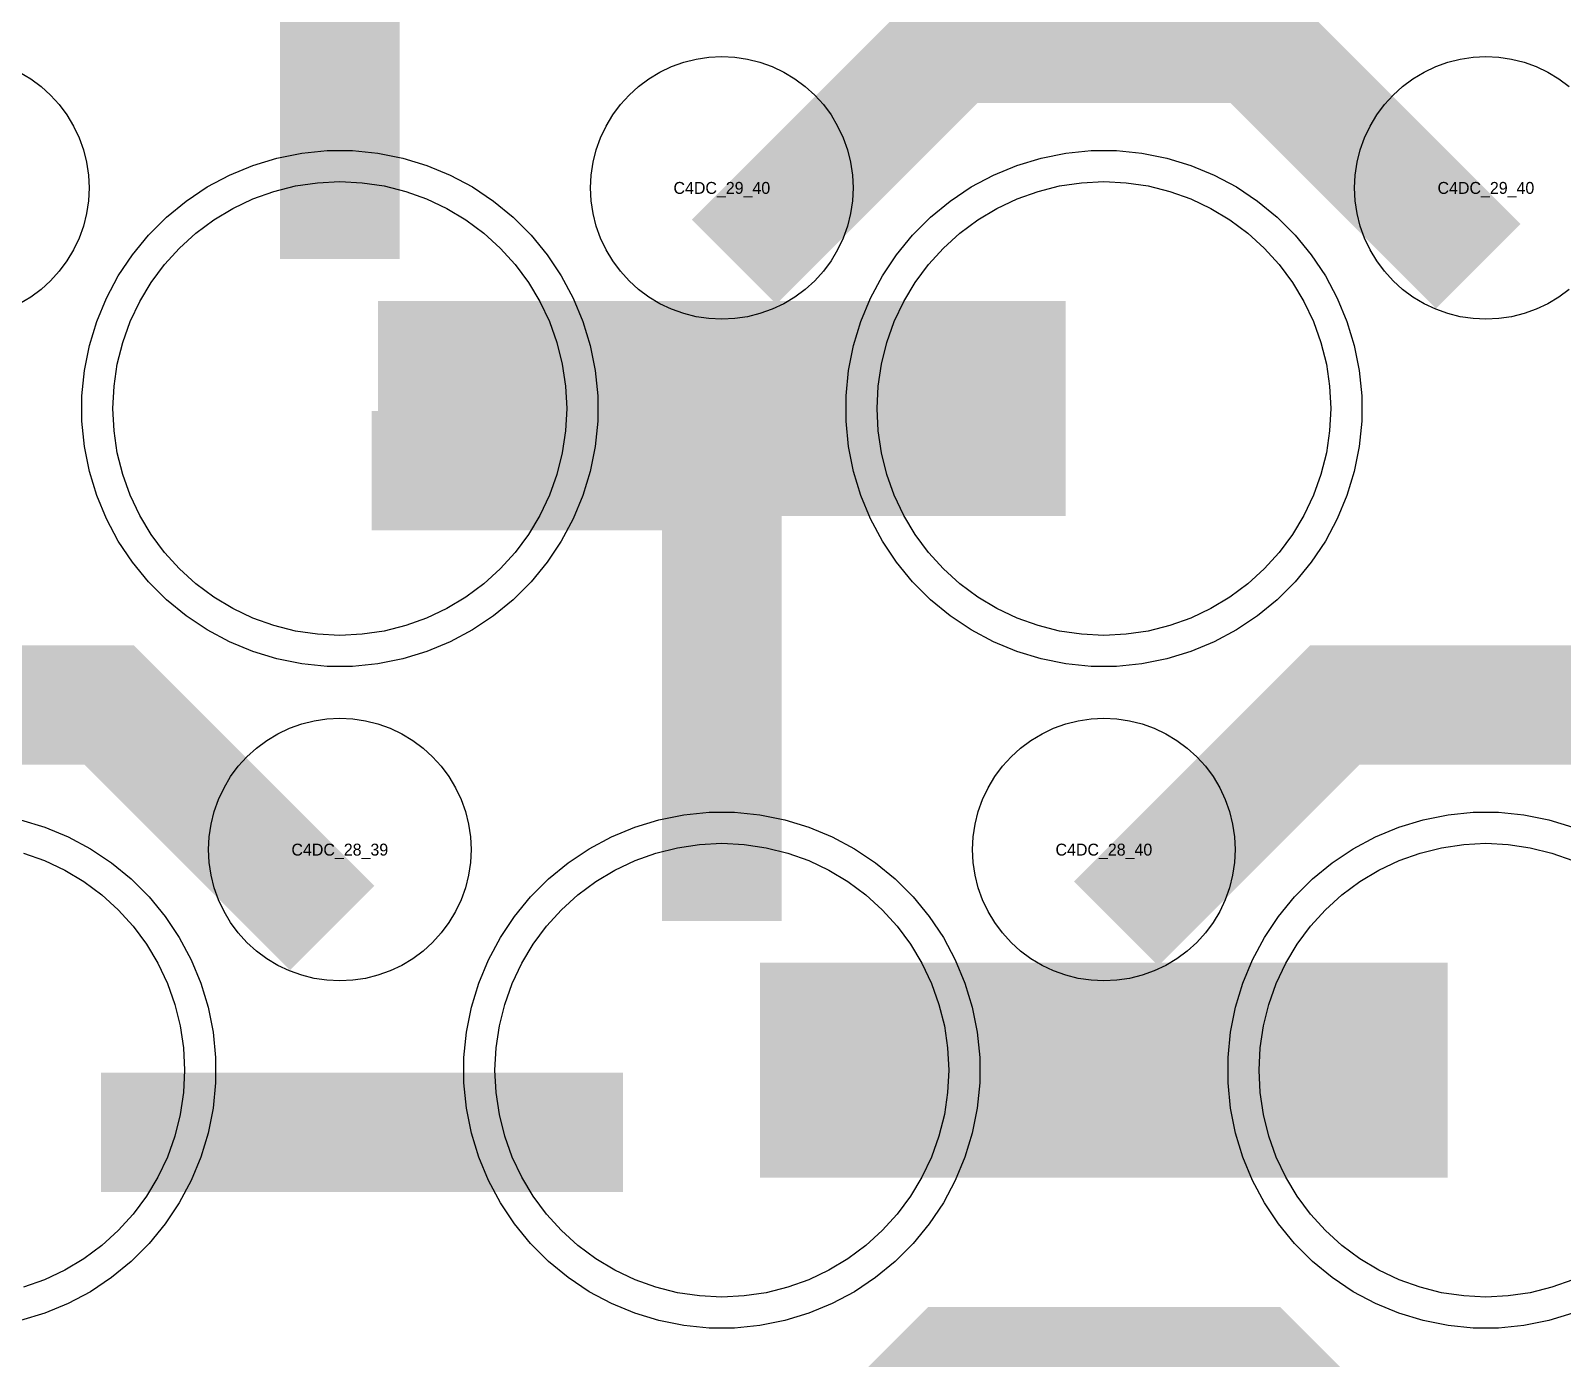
# Model space of a CAD drawing. Extents: x -11880 to 11880, y -14992 to 14992.
# Drawn here: x 655.3 to 976, y -11020.1 to -10742.1 of the extents above; entities that cross this region are included whole.
import ezdxf
from ezdxf.enums import TextEntityAlignment as Align

# ---------------------------------------------------------------- set-up
doc = ezdxf.new("R2010")
doc.units = 0
doc.header["$MEASUREMENT"] = 0
for name, color, linetype in [('GDS_775_DT_237', 138, 'CONTINUOUS'), ('RDL1_FS', 34, 'CONTINUOUS'), ('RDL_BS', 160, 'CONTINUOUS')]:
    doc.layers.add(name, color=color, linetype=linetype)

msp = doc.modelspace()

# ---------------------------------------------------------------- linework, layer by layer
at = {"layer": 'RDL1_FS'}
for points in [[(720, -10868.714), (715.343, -10868.485), (710.732, -10867.801), (706.209, -10866.669), (701.819, -10865.097), (697.605, -10863.105), (693.605, -10860.707), (689.86, -10857.929), (686.406, -10854.799), (683.276, -10851.345), (680.498, -10847.6), (678.1, -10843.6), (676.108, -10839.386), (674.536, -10834.996), (673.404, -10830.473), (672.72, -10825.862), (672.491, -10821.205), (672.72, -10816.548), (673.404, -10811.937), (674.536, -10807.414), (676.108, -10803.024), (678.1, -10798.81), (680.498, -10794.81), (683.276, -10791.065), (686.406, -10787.611), (689.86, -10784.481), (693.605, -10781.703), (697.605, -10779.305), (701.819, -10777.313), (706.209, -10775.741), (710.732, -10774.609), (715.343, -10773.925), (720, -10773.696), (724.657, -10773.925), (729.268, -10774.609), (733.791, -10775.741), (738.181, -10777.313), (742.395, -10779.305), (746.395, -10781.703), (750.14, -10784.481), (753.594, -10787.611), (756.724, -10791.065), (759.502, -10794.81), (761.9, -10798.81), (763.892, -10803.024), (765.464, -10807.414), (766.596, -10811.937), (767.28, -10816.548), (767.509, -10821.205), (767.28, -10825.862), (766.596, -10830.473), (765.464, -10834.996), (763.892, -10839.386), (761.9, -10843.6), (759.502, -10847.6), (756.724, -10851.345), (753.594, -10854.799), (750.14, -10857.929), (746.395, -10860.707), (742.395, -10863.105), (738.181, -10865.097), (733.791, -10866.669), (729.268, -10867.801), (724.657, -10868.485)], [(880, -10868.714), (875.343, -10868.485), (870.732, -10867.801), (866.209, -10866.669), (861.819, -10865.097), (857.605, -10863.105), (853.605, -10860.707), (849.86, -10857.929), (846.406, -10854.799), (843.276, -10851.345), (840.498, -10847.6), (838.1, -10843.6), (836.108, -10839.386), (834.536, -10834.996), (833.404, -10830.473), (832.72, -10825.862), (832.491, -10821.205), (832.72, -10816.548), (833.404, -10811.937), (834.536, -10807.414), (836.108, -10803.024), (838.1, -10798.81), (840.498, -10794.81), (843.276, -10791.065), (846.406, -10787.611), (849.86, -10784.481), (853.605, -10781.703), (857.605, -10779.305), (861.819, -10777.313), (866.209, -10775.741), (870.732, -10774.609), (875.343, -10773.925), (880, -10773.696), (884.657, -10773.925), (889.268, -10774.609), (893.791, -10775.741), (898.181, -10777.313), (902.395, -10779.305), (906.395, -10781.703), (910.14, -10784.481), (913.594, -10787.611), (916.724, -10791.065), (919.502, -10794.81), (921.9, -10798.81), (923.892, -10803.024), (925.464, -10807.414), (926.596, -10811.937), (927.28, -10816.548), (927.509, -10821.205), (927.28, -10825.862), (926.596, -10830.473), (925.464, -10834.996), (923.892, -10839.386), (921.9, -10843.6), (919.502, -10847.6), (916.724, -10851.345), (913.594, -10854.799), (910.14, -10857.929), (906.395, -10860.707), (902.395, -10863.105), (898.181, -10865.097), (893.791, -10866.669), (889.268, -10867.801), (884.657, -10868.485)], [(800, -11007.279), (795.343, -11007.05), (790.732, -11006.366), (786.209, -11005.234), (781.819, -11003.662), (777.605, -11001.67), (773.605, -10999.272), (769.86, -10996.494), (766.406, -10993.364), (763.276, -10989.91), (760.498, -10986.165), (758.1, -10982.165), (756.108, -10977.951), (754.536, -10973.561), (753.404, -10969.038), (752.72, -10964.427), (752.491, -10959.77), (752.72, -10955.113), (753.404, -10950.502), (754.536, -10945.979), (756.108, -10941.589), (758.1, -10937.375), (760.498, -10933.375), (763.276, -10929.63), (766.406, -10926.176), (769.86, -10923.046), (773.605, -10920.268), (777.605, -10917.87), (781.819, -10915.878), (786.209, -10914.306), (790.732, -10913.174), (795.343, -10912.49), (800, -10912.261), (804.657, -10912.49), (809.268, -10913.174), (813.791, -10914.306), (818.181, -10915.878), (822.395, -10917.87), (826.395, -10920.268), (830.14, -10923.046), (833.594, -10926.176), (836.724, -10929.63), (839.502, -10933.375), (841.9, -10937.375), (843.892, -10941.589), (845.464, -10945.979), (846.596, -10950.502), (847.28, -10955.113), (847.509, -10959.77), (847.28, -10964.427), (846.596, -10969.038), (845.464, -10973.561), (843.892, -10977.951), (841.9, -10982.165), (839.502, -10986.165), (836.724, -10989.91), (833.594, -10993.364), (830.14, -10996.494), (826.395, -10999.272), (822.395, -11001.67), (818.181, -11003.662), (813.791, -11005.234), (809.268, -11006.366), (804.657, -11007.05)]]:
    msp.add_lwpolyline(points, close=True, dxfattribs=at)
for points in [[(728.002, -10821.205, 45, 45, 0), (800.002, -10821.205, 45, 45, 0)], [(800.002, -10821.205, 45, 45, 0), (872.002, -10821.205, 45, 45, 0)], [(808.002, -10959.77, 45, 45, 0), (880.002, -10959.77, 45, 45, 0)], [(880.002, -10959.77, 45, 45, 0), (952.002, -10959.77, 45, 45, 0)]]:
    msp.add_lwpolyline(points, format="xyseb", dxfattribs=at)
for points in [[(653.791, -10914.306), (658.181, -10915.878), (662.395, -10917.87), (666.395, -10920.268), (670.14, -10923.046), (673.594, -10926.176), (676.724, -10929.63), (679.502, -10933.375), (681.9, -10937.375), (683.892, -10941.589), (685.464, -10945.979), (686.596, -10950.502), (687.28, -10955.113), (687.509, -10959.77), (687.28, -10964.427), (686.596, -10969.038), (685.464, -10973.561), (683.892, -10977.951), (681.9, -10982.165), (679.502, -10986.165), (676.724, -10989.91), (673.594, -10993.364), (670.14, -10996.494), (666.395, -10999.272), (662.395, -11001.67), (658.181, -11003.662), (653.791, -11005.234)], [(978.181, -11003.662), (973.791, -11005.234), (969.268, -11006.366), (964.657, -11007.05), (960, -11007.279), (955.343, -11007.05), (950.732, -11006.366), (946.209, -11005.234), (941.819, -11003.662), (937.605, -11001.67), (933.605, -10999.272), (929.86, -10996.494), (926.406, -10993.364), (923.276, -10989.91), (920.498, -10986.165), (918.1, -10982.165), (916.108, -10977.951), (914.536, -10973.561), (913.404, -10969.038), (912.72, -10964.427), (912.491, -10959.77), (912.72, -10955.113), (913.404, -10950.502), (914.536, -10945.979), (916.108, -10941.589), (918.1, -10937.375), (920.498, -10933.375), (923.276, -10929.63), (926.406, -10926.176), (929.86, -10923.046), (933.605, -10920.268), (937.605, -10917.87), (941.819, -10915.878), (946.209, -10914.306), (950.732, -10913.174), (955.343, -10912.49), (960, -10912.261), (964.657, -10912.49), (969.268, -10913.174), (973.791, -10914.306), (978.181, -10915.878)]]:
    msp.add_lwpolyline(points, dxfattribs=at)
at = {"layer": 'RDL_BS'}
for points in [[(720, -10789.915, 25, 25, 0), (720, -10683.138, 25, 25, 0)], [(720, -10713.607, 25, 25, 0), (720, -10759.227, 25, 25, 0)], [(802.562, -10790.519, 25, 25, 0), (848.377, -10744.704, 25, 25, 0), (881.93, -10744.704, 25, 25, 0)], [(958.401, -10791.418, 25, 25, 0), (911.687, -10744.704, 25, 25, 0), (881.929, -10744.704, 25, 25, 0)], [(800, -10928.5, 25, 25, 0), (800, -10821.723, 25, 25, 0)], [(812.5, -10834.223, 25, 25, 0), (726.667, -10834.223, 25, 25, 0)], [(772.944, -10834.223, 25, 25, 0), (731.74, -10834.223, 25, 25, 0)], [(800, -10852.192, 25, 25, 0), (800, -10897.812, 25, 25, 0)], [(718.401, -10929.983, 25, 25, 0), (671.687, -10883.269, 25, 25, 0), (641.929, -10883.269, 25, 25, 0)], [(882.562, -10929.084, 25, 25, 0), (928.377, -10883.269, 25, 25, 0), (961.93, -10883.269, 25, 25, 0)], [(1038.401, -10929.983, 25, 25, 0), (991.687, -10883.269, 25, 25, 0), (961.929, -10883.269, 25, 25, 0)], [(670.016, -10972.783, 25, 25, 0), (779.281, -10972.783, 25, 25, 0)], [(802.562, -11067.649, 25, 25, 0), (848.377, -11021.834, 25, 25, 0), (881.93, -11021.834, 25, 25, 0)], [(958.401, -11068.548, 25, 25, 0), (911.687, -11021.834, 25, 25, 0), (881.929, -11021.834, 25, 25, 0)]]:
    msp.add_lwpolyline(points, format="xyseb", dxfattribs=at)
for points in [[(800, -10802.511), (797.307, -10802.379), (794.635, -10801.983), (792.016, -10801.326), (789.481, -10800.419), (787.044, -10799.267), (784.72, -10797.874), (782.557, -10796.271), (780.558, -10794.459), (778.746, -10792.46), (777.143, -10790.297), (775.75, -10787.973), (774.598, -10785.536), (773.691, -10783.001), (773.034, -10780.382), (772.638, -10777.71), (772.506, -10775.017), (772.638, -10772.324), (773.034, -10769.652), (773.691, -10767.033), (774.598, -10764.498), (775.75, -10762.061), (777.143, -10759.737), (778.746, -10757.574), (780.558, -10755.575), (782.557, -10753.763), (784.72, -10752.16), (787.044, -10750.767), (789.481, -10749.615), (792.016, -10748.708), (794.635, -10748.051), (797.307, -10747.655), (800, -10747.523), (802.693, -10747.655), (805.365, -10748.051), (807.984, -10748.708), (810.519, -10749.615), (812.956, -10750.767), (815.28, -10752.16), (817.443, -10753.763), (819.442, -10755.575), (821.254, -10757.574), (822.857, -10759.737), (824.25, -10762.061), (825.402, -10764.498), (826.309, -10767.033), (826.966, -10769.652), (827.362, -10772.324), (827.494, -10775.017), (827.362, -10777.71), (826.966, -10780.382), (826.309, -10783.001), (825.402, -10785.536), (824.25, -10787.973), (822.857, -10790.297), (821.254, -10792.46), (819.442, -10794.459), (817.443, -10796.271), (815.28, -10797.874), (812.956, -10799.267), (810.519, -10800.419), (807.984, -10801.326), (805.365, -10801.983), (802.693, -10802.379)], [(717.356, -10875.205), (712.062, -10874.688), (706.835, -10873.642), (701.795, -10872.111), (696.885, -10870.08), (692.223, -10867.588), (687.809, -10864.641), (683.708, -10861.279), (679.926, -10857.497), (676.564, -10853.396), (673.617, -10848.982), (671.125, -10844.32), (669.094, -10839.41), (667.563, -10834.37), (666.517, -10829.143), (666, -10823.849), (666, -10818.561), (666.517, -10813.267), (667.563, -10808.04), (669.094, -10803), (671.125, -10798.09), (673.617, -10793.428), (676.564, -10789.014), (679.926, -10784.913), (683.708, -10781.131), (687.809, -10777.769), (692.223, -10774.822), (696.885, -10772.33), (701.795, -10770.299), (706.835, -10768.768), (712.062, -10767.722), (717.356, -10767.205), (722.644, -10767.205), (727.938, -10767.722), (733.165, -10768.768), (738.205, -10770.299), (743.115, -10772.33), (747.777, -10774.822), (752.191, -10777.769), (756.292, -10781.131), (760.074, -10784.913), (763.436, -10789.014), (766.383, -10793.428), (768.875, -10798.09), (770.906, -10803), (772.437, -10808.04), (773.483, -10813.267), (774, -10818.561), (774, -10823.849), (773.483, -10829.143), (772.437, -10834.37), (770.906, -10839.41), (768.875, -10844.32), (766.383, -10848.982), (763.436, -10853.396), (760.074, -10857.497), (756.292, -10861.279), (752.191, -10864.641), (747.777, -10867.588), (743.115, -10870.08), (738.205, -10872.111), (733.165, -10873.642), (727.938, -10874.688), (722.644, -10875.205)], [(877.356, -10875.205), (872.062, -10874.688), (866.835, -10873.642), (861.795, -10872.111), (856.885, -10870.08), (852.223, -10867.588), (847.809, -10864.641), (843.708, -10861.279), (839.926, -10857.497), (836.564, -10853.396), (833.617, -10848.982), (831.125, -10844.32), (829.094, -10839.41), (827.563, -10834.37), (826.517, -10829.143), (826, -10823.849), (826, -10818.561), (826.517, -10813.267), (827.563, -10808.04), (829.094, -10803), (831.125, -10798.09), (833.617, -10793.428), (836.564, -10789.014), (839.926, -10784.913), (843.708, -10781.131), (847.809, -10777.769), (852.223, -10774.822), (856.885, -10772.33), (861.795, -10770.299), (866.835, -10768.768), (872.062, -10767.722), (877.356, -10767.205), (882.644, -10767.205), (887.938, -10767.722), (893.165, -10768.768), (898.205, -10770.299), (903.115, -10772.33), (907.777, -10774.822), (912.191, -10777.769), (916.292, -10781.131), (920.074, -10784.913), (923.436, -10789.014), (926.383, -10793.428), (928.875, -10798.09), (930.906, -10803), (932.437, -10808.04), (933.483, -10813.267), (934, -10818.561), (934, -10823.849), (933.483, -10829.143), (932.437, -10834.37), (930.906, -10839.41), (928.875, -10844.32), (926.383, -10848.982), (923.436, -10853.396), (920.074, -10857.497), (916.292, -10861.279), (912.191, -10864.641), (907.777, -10867.588), (903.115, -10870.08), (898.205, -10872.111), (893.165, -10873.642), (887.938, -10874.688), (882.644, -10875.205)], [(720, -10941.076), (717.307, -10940.944), (714.635, -10940.548), (712.016, -10939.891), (709.481, -10938.984), (707.044, -10937.832), (704.72, -10936.439), (702.557, -10934.836), (700.558, -10933.024), (698.746, -10931.025), (697.143, -10928.862), (695.75, -10926.538), (694.598, -10924.101), (693.691, -10921.566), (693.034, -10918.947), (692.638, -10916.275), (692.506, -10913.582), (692.638, -10910.889), (693.034, -10908.217), (693.691, -10905.598), (694.598, -10903.063), (695.75, -10900.626), (697.143, -10898.302), (698.746, -10896.139), (700.558, -10894.14), (702.557, -10892.328), (704.72, -10890.725), (707.044, -10889.332), (709.481, -10888.18), (712.016, -10887.273), (714.635, -10886.616), (717.307, -10886.22), (720, -10886.088), (722.693, -10886.22), (725.365, -10886.616), (727.984, -10887.273), (730.519, -10888.18), (732.956, -10889.332), (735.28, -10890.725), (737.443, -10892.328), (739.442, -10894.14), (741.254, -10896.139), (742.857, -10898.302), (744.25, -10900.626), (745.402, -10903.063), (746.309, -10905.598), (746.966, -10908.217), (747.362, -10910.889), (747.494, -10913.582), (747.362, -10916.275), (746.966, -10918.947), (746.309, -10921.566), (745.402, -10924.101), (744.25, -10926.538), (742.857, -10928.862), (741.254, -10931.025), (739.442, -10933.024), (737.443, -10934.836), (735.28, -10936.439), (732.956, -10937.832), (730.519, -10938.984), (727.984, -10939.891), (725.365, -10940.548), (722.693, -10940.944)], [(880, -10941.076), (877.307, -10940.944), (874.635, -10940.548), (872.016, -10939.891), (869.481, -10938.984), (867.044, -10937.832), (864.72, -10936.439), (862.557, -10934.836), (860.558, -10933.024), (858.746, -10931.025), (857.143, -10928.862), (855.75, -10926.538), (854.598, -10924.101), (853.691, -10921.566), (853.034, -10918.947), (852.638, -10916.275), (852.506, -10913.582), (852.638, -10910.889), (853.034, -10908.217), (853.691, -10905.598), (854.598, -10903.063), (855.75, -10900.626), (857.143, -10898.302), (858.746, -10896.139), (860.558, -10894.14), (862.557, -10892.328), (864.72, -10890.725), (867.044, -10889.332), (869.481, -10888.18), (872.016, -10887.273), (874.635, -10886.616), (877.307, -10886.22), (880, -10886.088), (882.693, -10886.22), (885.365, -10886.616), (887.984, -10887.273), (890.519, -10888.18), (892.956, -10889.332), (895.28, -10890.725), (897.443, -10892.328), (899.442, -10894.14), (901.254, -10896.139), (902.857, -10898.302), (904.25, -10900.626), (905.402, -10903.063), (906.309, -10905.598), (906.966, -10908.217), (907.362, -10910.889), (907.494, -10913.582), (907.362, -10916.275), (906.966, -10918.947), (906.309, -10921.566), (905.402, -10924.101), (904.25, -10926.538), (902.857, -10928.862), (901.254, -10931.025), (899.442, -10933.024), (897.443, -10934.836), (895.28, -10936.439), (892.956, -10937.832), (890.519, -10938.984), (887.984, -10939.891), (885.365, -10940.548), (882.693, -10940.944)], [(797.356, -11013.77), (792.062, -11013.253), (786.835, -11012.207), (781.795, -11010.676), (776.885, -11008.645), (772.223, -11006.153), (767.809, -11003.206), (763.708, -10999.844), (759.926, -10996.062), (756.564, -10991.961), (753.617, -10987.547), (751.125, -10982.885), (749.094, -10977.975), (747.563, -10972.935), (746.517, -10967.708), (746, -10962.414), (746, -10957.126), (746.517, -10951.832), (747.563, -10946.605), (749.094, -10941.565), (751.125, -10936.655), (753.617, -10931.993), (756.564, -10927.579), (759.926, -10923.478), (763.708, -10919.696), (767.809, -10916.334), (772.223, -10913.387), (776.885, -10910.895), (781.795, -10908.864), (786.835, -10907.333), (792.062, -10906.287), (797.356, -10905.77), (802.644, -10905.77), (807.938, -10906.287), (813.165, -10907.333), (818.205, -10908.864), (823.115, -10910.895), (827.777, -10913.387), (832.191, -10916.334), (836.292, -10919.696), (840.074, -10923.478), (843.436, -10927.579), (846.383, -10931.993), (848.875, -10936.655), (850.906, -10941.565), (852.437, -10946.605), (853.483, -10951.832), (854, -10957.126), (854, -10962.414), (853.483, -10967.708), (852.437, -10972.935), (850.906, -10977.975), (848.875, -10982.885), (846.383, -10987.547), (843.436, -10991.961), (840.074, -10996.062), (836.292, -10999.844), (832.191, -11003.206), (827.777, -11006.153), (823.115, -11008.645), (818.205, -11010.676), (813.165, -11012.207), (807.938, -11013.253), (802.644, -11013.77)]]:
    msp.add_lwpolyline(points, close=True, dxfattribs=at)
for points in [[(977.443, -10796.271), (975.28, -10797.874), (972.956, -10799.267), (970.519, -10800.419), (967.984, -10801.326), (965.365, -10801.983), (962.693, -10802.379), (960, -10802.511), (957.307, -10802.379), (954.635, -10801.983), (952.016, -10801.326), (949.481, -10800.419), (947.044, -10799.267), (944.72, -10797.874), (942.557, -10796.271), (940.558, -10794.459), (938.746, -10792.46), (937.143, -10790.297), (935.75, -10787.973), (934.598, -10785.536), (933.691, -10783.001), (933.034, -10780.382), (932.638, -10777.71), (932.506, -10775.017), (932.638, -10772.324), (933.034, -10769.652), (933.691, -10767.033), (934.598, -10764.498), (935.75, -10762.061), (937.143, -10759.737), (938.746, -10757.574), (940.558, -10755.575), (942.557, -10753.763), (944.72, -10752.16), (947.044, -10750.767), (949.481, -10749.615), (952.016, -10748.708), (954.635, -10748.051), (957.307, -10747.655), (960, -10747.523), (962.693, -10747.655), (965.365, -10748.051), (967.984, -10748.708), (970.519, -10749.615), (972.956, -10750.767), (975.28, -10752.16), (977.443, -10753.763)], [(652.956, -10750.767), (655.28, -10752.16), (657.443, -10753.763), (659.442, -10755.575), (661.254, -10757.574), (662.857, -10759.737), (664.25, -10762.061), (665.402, -10764.498), (666.309, -10767.033), (666.966, -10769.652), (667.362, -10772.324), (667.494, -10775.017), (667.362, -10777.71), (666.966, -10780.382), (666.309, -10783.001), (665.402, -10785.536), (664.25, -10787.973), (662.857, -10790.297), (661.254, -10792.46), (659.442, -10794.459), (657.443, -10796.271), (655.28, -10797.874), (652.956, -10799.267)], [(653.165, -10907.333), (658.205, -10908.864), (663.115, -10910.895), (667.777, -10913.387), (672.191, -10916.334), (676.292, -10919.696), (680.074, -10923.478), (683.436, -10927.579), (686.383, -10931.993), (688.875, -10936.655), (690.906, -10941.565), (692.437, -10946.605), (693.483, -10951.832), (694, -10957.126), (694, -10962.414), (693.483, -10967.708), (692.437, -10972.935), (690.906, -10977.975), (688.875, -10982.885), (686.383, -10987.547), (683.436, -10991.961), (680.074, -10996.062), (676.292, -10999.844), (672.191, -11003.206), (667.777, -11006.153), (663.115, -11008.645), (658.205, -11010.676), (653.165, -11012.207)], [(978.205, -11010.676), (973.165, -11012.207), (967.938, -11013.253), (962.644, -11013.77), (957.356, -11013.77), (952.062, -11013.253), (946.835, -11012.207), (941.795, -11010.676), (936.885, -11008.645), (932.223, -11006.153), (927.809, -11003.206), (923.708, -10999.844), (919.926, -10996.062), (916.564, -10991.961), (913.617, -10987.547), (911.125, -10982.885), (909.094, -10977.975), (907.563, -10972.935), (906.517, -10967.708), (906, -10962.414), (906, -10957.126), (906.517, -10951.832), (907.563, -10946.605), (909.094, -10941.565), (911.125, -10936.655), (913.617, -10931.993), (916.564, -10927.579), (919.926, -10923.478), (923.708, -10919.696), (927.809, -10916.334), (932.223, -10913.387), (936.885, -10910.895), (941.795, -10908.864), (946.835, -10907.333), (952.062, -10906.287), (957.356, -10905.77), (962.644, -10905.77), (967.938, -10906.287), (973.165, -10907.333), (978.205, -10908.864)]]:
    msp.add_lwpolyline(points, dxfattribs=at)

# ---------------------------------------------------------------- texts
at = {"layer": 'GDS_775_DT_237'}
for s, p in [('C4DC_29_40', (800, -10775.017)), ('C4DC_29_40', (800, -10775.017)), ('C4DC_29_40', (960, -10775.017)), ('C4DC_29_40', (960, -10775.017)), ('C4DC_28_39', (720, -10913.582)), ('C4DC_28_39', (720, -10913.582)), ('C4DC_28_40', (880, -10913.582)), ('C4DC_28_40', (880, -10913.582))]:
    msp.add_text(s, height=2.5, dxfattribs=at).set_placement(p, align=Align.MIDDLE_CENTER)

doc.saveas('drawing.dxf')
